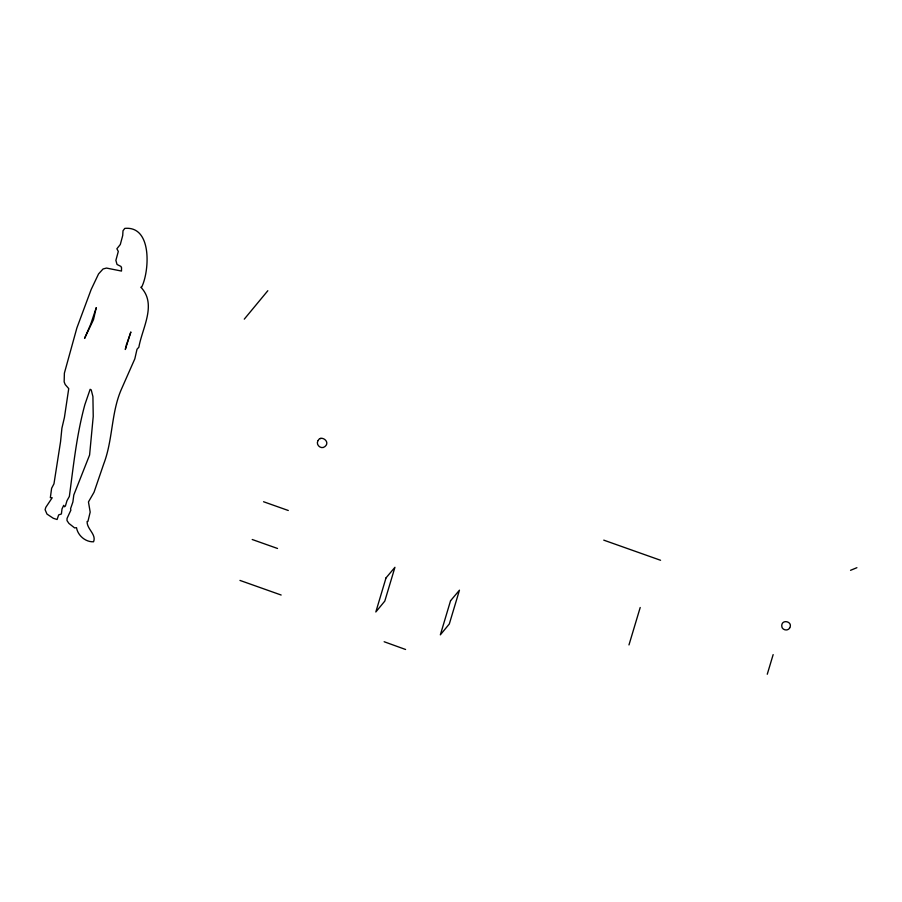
<?xml version="1.0" encoding="UTF-8"?>
<svg xmlns="http://www.w3.org/2000/svg" width="902" height="902" viewBox="0 0 902 902"><rect width="100%" height="100%" fill="white"/><g stroke="black" fill="none" stroke-linecap="round" stroke-linejoin="round"><path stroke-width="1.35" d="M628.976 644.93L640.206 607.497M767.264 674.245L773.149 654.615M317.989 440.717C315.429 444.855 321.213 449.726 324.855 446.637C331.102 441.732 320.785 434.663 318.135 440.469M789.769 627.792C793.162 621.591 781.684 618.704 781.73 625.819C781.504 630.182 788.122 631.535 789.724 627.848M244.284 319.139L267.826 290.715M850.541 570.312L856.9 567.696M320.379 438.609L320.965 438.417M603.754 540.14L660.568 560.277M263.553 501.737L288.29 510.498M252.222 539.509L277.523 548.472M239.955 580.414L281.153 595.027M384.151 641.739L405.584 649.485M121.522 267.804L121.499 271.062L106.537 268.074L103.076 268.954L98.566 273.915L91.181 289.452L76.873 327.956L64.38 373.157L64.155 381.862L65.203 384.534L68.732 388.615L64.425 417.446L61.911 428.179L60.558 441.687L53.973 483.788L51.617 488.286L50.343 497.678L52.203 497.735L45.81 507.33L45.1 509.709L46.983 514.084L53.331 518.3L57.097 519.507L58.664 514.895L61.392 514.005L62.024 508.875L63.704 505.312L64.538 506.777L65.418 505.988L66.962 500.745L69.364 496.416C73.513 465.376 76.636 434.82 84.878 404.615L90.144 389.303L91.226 389.901L92.917 396.576L93.233 416.408L89.591 455.025L73.806 494.95L72.882 501.986L70.548 508.762L70.875 510.16L67.052 518.424L67.007 520.601L68.924 523.419L74.618 527.907L76.501 527.67C77.82 535.495 85.487 542.192 93.56 541.775C96.672 534.334 86.648 528.989 87.133 521.446L87.945 521.333L90.177 512.111L88.464 501.929L94.034 492.255L103.753 463.842C112.975 439.77 111.115 412.53 121.477 389.078L134.826 358.827L137.014 349.232L138.863 347.214C142.234 327.911 157.162 304.154 140.836 287.208L141.58 287.253C149.36 272.1 152.72 225.669 124.78 228.398L122.999 230.777L122.717 235.501L120.304 244.51L116.888 248.76L118.297 251.455L115.884 260.385L117.034 264.466L121.015 266.473L121.522 267.804M96.221 307.796L93.47 319.725L84.551 338.43L90.696 324.258L96.221 307.796M126.483 344.632L125.299 349.491L130.869 331.959L126.483 344.632M386.022 577.889L375.83 611.973L384.793 601.104L394.929 567.313L386.022 577.889M450.549 600.755L440.345 634.839L449.309 623.981L459.456 590.179L450.549 600.755"/></g></svg>
